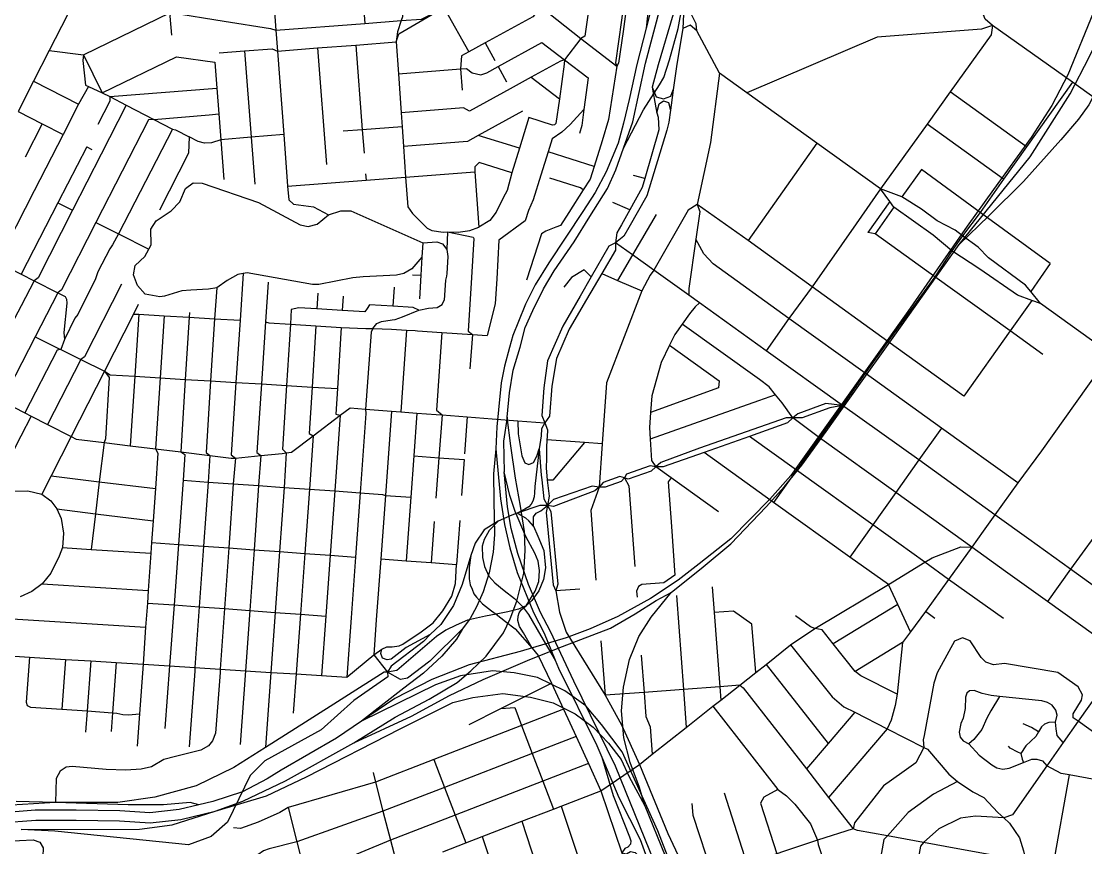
# Model space of a CAD drawing. Extents: x 0 to 264, y 89 to 356.
# Drawn here: x 159.92 to 202.05, y 138.92 to 171.61 of the extents above; entities that cross this region are included whole.
import ezdxf

# ---------------------------------------------------------------- set-up
doc = ezdxf.new("R2010")
doc.units = 0
doc.layers.get('0').update_dxf_attribs({"linetype": 'CONTINUOUS'})

msp = doc.modelspace()

# ---------------------------------------------------------------- linework, layer by layer
at = {"color": 4}
for points in [[(172.917335, 215.234133), (173.007734, 214.050121), (173.206173, 211.450592), (173.407917, 208.806963), (173.60966, 206.158925), (173.8092, 203.546162), (173.997716, 200.947734), (174.203871, 198.345998), (174.396798, 195.84348), (174.532394, 195.703472), (174.669097, 195.550234), (174.907222, 192.443585), (175.15527, 189.181494), (175.403315, 185.910581), (175.651363, 182.638567), (175.896103, 179.381988), (176.143048, 176.112178), (176.329357, 173.64053), (176.449522, 172.04421), (176.696466, 172.065151), (177.628019, 170.399377)], [(173.002222, 198.254496), (173.206173, 195.600947), (173.457526, 192.334444), (173.702266, 189.070147), (173.94921, 185.80034), (174.20277, 182.527222), (174.448611, 179.272847), (174.695556, 176.001937), (174.876353, 173.604149), (175.013056, 171.792855), (174.957935, 171.638516), (174.805797, 171.194236), (174.758395, 170.794053), (174.84659, 169.531772), (174.953524, 167.996085), (174.992109, 167.437153), (175.046129, 166.661042), (175.131016, 165.44947), (175.212595, 164.273176)], [(197.038516, 162.785998), (199.848611, 166.25204), (201.436111, 168.745738), (202.19348, 170.193231), (202.645478, 171.157855), (202.96849, 171.847978), (203.755625, 173.681319), (204.853644, 176.152968), (205.392734, 177.478092), (205.74, 178.718326), (206.017811, 180.151484), (206.124748, 181.273758), (206.066319, 182.60329), (205.929617, 183.76856), (205.592274, 185.238099), (204.935226, 187.398863), (204.731276, 188.661147), (204.516301, 190.506615)], [(183.755329, 166.593794), (184.126849, 167.637796), (184.628454, 169.950694), (185.228176, 172.234931), (185.743012, 174.349393), (186.34053, 176.75269), (186.950172, 179.11079), (187.128768, 179.982814), (187.288619, 180.823966), (187.407683, 182.778578)], [(187.053801, 182.039949), (186.947968, 180.708213), (186.782603, 179.659799), (186.452978, 178.430592), (186.234697, 177.618099), (185.666944, 175.35591), (185.047379, 172.895285), (184.647197, 171.339758)], [(204.21534, 177.086728), (204.414879, 176.711901), (204.074228, 176.127613), (203.535139, 175.540018), (203.195589, 174.918246), (203.026919, 174.358213), (202.831787, 172.811502), (202.744697, 171.903099), (202.73036, 170.854689), (202.733662, 170.090702), (202.663106, 169.511926), (202.487818, 168.907796), (202.171421, 168.301458), (201.761316, 167.740322), (201.062376, 166.925625), (199.582913, 165.270877), (198.214798, 163.913786), (197.038505, 162.785998)], [(213.627891, 160.599879), (213.549617, 160.840208), (211.769192, 162.125643), (211.412006, 162.137779), (210.558724, 162.704419), (207.533655, 164.880617), (204.538351, 167.035869), (202.426093, 168.555018), (201.523202, 169.204349), (198.358125, 171.45), (198.070391, 171.701356), (197.32625, 173.675808), (196.295478, 176.398812)], [(187.280903, 175.977683), (187.143099, 175.739558), (186.805756, 175.692153), (186.389035, 175.391188), (186.262256, 174.987701), (186.056103, 174.324035), (186.005391, 173.681319), (186.071535, 173.188534), (186.158629, 172.470851), (186.10902, 171.333143), (185.867588, 169.922032), (185.725373, 168.903385), (185.640486, 168.294843), (185.612913, 168.096407), (185.545676, 167.623465), (185.465201, 167.300453), (184.683575, 164.707536), (183.963688, 163.44856), (183.766353, 163.112317), (183.443341, 162.847734)], [(169.667369, 175.621597), (169.74454, 174.626103), (169.831631, 173.478472), (169.990381, 171.263688), (170.05322, 170.435764), (170.304576, 167.133984), (170.460018, 165.092284), (170.501908, 164.545478), (170.692631, 164.371294), (171.489686, 164.270972), (172.079488, 163.952369)], [(184.201813, 174.173004), (184.607508, 173.845581), (184.777284, 173.504931), (184.867683, 173.114671), (184.75303, 172.309897), (184.647197, 171.339758)], [(170.05322, 170.435764), (171.644028, 170.557032), (173.157665, 170.672785), (174.758395, 170.794053), (174.866433, 171.117065), (176.449522, 172.04421), (177.91796, 172.861111), (178.954244, 173.433272), (179.179141, 173.784949)], [(162.478429, 173.295468), (161.025417, 170.455607), (160.404748, 169.245139), (159.790694, 168.044591)], [(173.360512, 173.566667), (173.515954, 171.529375)], [(183.936129, 173.412328), (183.88652, 173.274522), (183.670442, 171.66277), (183.443341, 169.962822), (183.488542, 169.840453), (183.16553, 167.722683), (182.906458, 166.888143), (182.590062, 165.863984), (182.436824, 165.367891), (182.163421, 164.94125), (181.592361, 164.050486)], [(183.936129, 173.412328), (184.001173, 173.26901), (183.847935, 172.141224), (183.845677, 171.996806), (183.738743, 171.206363), (183.56015, 169.951798), (183.488491, 169.840453)], [(182.258228, 172.744254), (181.775365, 172.668187), (181.493143, 172.468647), (181.199894, 172.383758), (180.740183, 172.20296), (180.337796, 171.984678), (180.165815, 171.793958), (178.278454, 170.757675), (177.628019, 170.399383), (177.338081, 170.239532), (177.302803, 169.726901), (177.36454, 168.887953)], [(183.755329, 166.593794), (184.543567, 168.112942), (185.176363, 169.096312), (185.346137, 169.389558), (185.572135, 170.08519), (185.913889, 171.327631), (185.995468, 171.755373), (186.158629, 172.470851)], [(187.553202, 169.553819), (186.664645, 171.233925), (186.634879, 171.506224), (186.158629, 172.470851)], [(202.355537, 171.968143), (201.341301, 169.489879), (200.709609, 168.275), (199.894912, 167.013819), (198.400018, 164.958889), (197.353812, 163.508092), (195.005633, 160.130244), (192.386258, 156.448125), (190.374324, 153.641338), (189.543089, 152.709784), (188.007405, 151.136615), (186.755044, 150.144426), (185.914992, 149.496199), (184.824686, 148.771901), (183.537047, 148.070756), (182.442335, 147.571356), (181.484324, 147.21527), (179.662006, 146.686103), (177.644558, 146.153629), (176.162891, 145.566034), (174.698863, 144.821893), (173.378151, 143.924514), (172.390373, 143.252032), (170.207562, 141.98644), (169.645322, 141.649097), (168.669671, 141.12875), (167.496685, 140.745106), (166.939956, 140.610607), (166.166049, 140.423194), (165.006294, 140.30303), (163.817873, 140.377994), (162.091466, 140.398935), (160.471996, 140.400064), (159.02671, 140.289819)], [(162.375895, 170.290244), (165.827603, 171.961528), (167.949784, 171.619774), (169.775409, 171.326528), (169.990381, 171.263688), (173.515954, 171.529375), (174.957935, 171.638516), (175.757197, 171.698048), (176.449522, 172.04421)], [(165.827603, 171.961528), (165.801159, 171.810494), (165.866202, 171.066356)], [(180.798611, 171.939481), (182.069715, 170.934064), (183.488542, 169.840453)], [(182.33981, 171.852387), (182.229565, 171.017847), (182.069715, 170.934064), (181.418176, 170.087397), (181.26053, 170.037785), (180.105183, 169.407197), (179.266232, 168.943074), (177.654478, 168.057822), (177.416353, 168.186806), (174.953524, 167.996085)], [(185.722065, 171.887665), (185.123447, 169.892266), (184.891937, 169.003706), (185.034149, 168.187909), (185.08045, 167.98947), (185.121242, 167.818593), (185.151006, 167.313681), (184.597588, 165.394349), (184.496162, 165.042675), (184.001173, 164.156319), (183.671546, 163.564313), (183.489645, 163.24902), (183.443341, 162.847734), (183.442212, 162.563308), (182.895407, 161.633958), (182.286893, 160.60098), (181.608897, 159.426893), (181.097369, 158.268238), (180.92098, 157.182343), (180.821762, 155.996129), (180.638758, 155.730442)], [(184.647197, 171.339758), (184.278984, 169.90329), (183.979123, 168.517536), (183.752022, 167.583776), (183.544766, 166.790026), (183.066312, 165.658933), (182.627544, 164.844236), (182.141371, 164.08466), (180.795303, 162.059496), (180.265033, 161.181963), (179.880285, 160.415772), (179.593655, 159.736674), (179.380885, 159.175537), (179.236466, 158.708107), (179.045746, 157.969481), (178.909046, 157.308022), (178.804313, 156.244174), (178.737065, 155.573897), (178.695172, 154.699671)], [(186.664645, 171.233925), (186.392343, 171.458819), (186.10902, 171.333143)], [(198.358125, 171.45), (197.92928, 171.301173), (193.790756, 170.981466), (188.636893, 168.777708)], [(198.358125, 171.45), (198.306312, 171.075175), (196.686839, 168.819601), (195.772924, 167.54519), (193.934072, 164.98204), (192.961728, 163.592978), (191.22099, 161.103688), (190.305972, 159.859046), (189.397569, 158.580226)], [(173.157665, 170.672785), (173.413428, 167.316988), (173.483984, 166.393151)], [(174.84659, 169.531772), (177.302803, 169.726901), (177.534313, 169.747842), (177.760311, 169.573657), (178.110885, 169.499794), (178.33909, 169.576964), (178.787778, 169.82171), (180.523004, 170.775314), (181.418176, 170.087397), (182.353037, 169.369715), (182.179956, 168.125069), (182.104992, 167.494481), (182.007978, 167.171466)], [(178.278454, 170.757675), (178.655486, 170.064244)], [(161.025417, 170.455607), (162.375895, 170.290244), (162.350523, 170.06204), (162.456357, 169.086389), (162.578728, 169.031268), (163.12224, 168.784324), (163.41659, 168.629982), (164.063714, 168.294843), (165.16394, 167.72599), (165.899262, 167.345651), (166.016119, 167.320307), (166.562924, 167.040289)], [(162.375895, 170.290244), (163.12224, 168.784324)], [(167.750242, 170.357492), (168.758966, 170.436867), (169.843758, 170.522855), (170.05322, 170.435764)], [(168.758966, 170.436867), (169.018037, 167.023742), (169.159149, 165.16284)], [(171.644028, 170.557032), (171.995702, 165.941155)], [(163.12224, 168.784324), (166.060216, 170.207562), (167.57716, 169.98928)], [(167.57716, 169.98928), (167.655435, 168.961813), (167.731502, 167.950885), (167.809774, 166.921217), (167.928838, 165.348048)], [(178.787778, 169.82171), (179.117405, 169.215373)], [(181.418176, 170.087397), (181.409371, 169.911008), (181.217547, 168.546199), (181.07973, 167.56724), (181.027917, 167.509912)], [(180.105183, 169.407197), (181.217533, 168.546199)], [(187.553202, 169.553819), (187.197117, 166.820895), (186.672361, 164.365782), (186.774887, 164.081356), (186.620548, 162.996564), (186.342734, 161.04526), (186.33613, 160.775165)], [(200.262022, 160.443333), (199.881685, 160.91848), (199.674426, 161.176451), (198.201579, 162.257935), (197.791476, 162.671345), (197.179627, 163.126649), (196.89079, 163.342726), (196.175311, 163.715347), (195.545826, 164.175062), (194.768611, 164.673359), (193.934072, 164.98204), (191.407299, 166.793333), (188.636893, 168.777708), (187.553202, 169.553819)], [(162.578742, 169.031268), (162.187379, 168.330121), (161.568915, 167.137292), (160.425694, 164.90928), (158.98151, 162.087058), (158.675033, 161.460877), (158.48652, 161.091564), (158.023498, 160.190877), (157.563783, 159.29901), (156.792083, 157.801911)], [(160.404748, 169.245139), (162.187379, 168.330121)], [(163.41659, 168.629982), (167.655435, 168.961813)], [(184.891937, 169.003706), (185.051787, 168.623369), (185.335113, 168.550607), (185.622847, 168.650928), (185.725373, 168.903385)], [(201.523202, 169.204349), (199.708603, 166.645607), (198.802405, 165.365687), (197.871952, 164.05269), (197.179627, 163.126649), (196.75409, 162.532438), (196.084912, 161.500563), (194.212986, 158.948439), (193.32553, 157.694974), (192.418228, 156.416155), (191.513133, 155.137335), (190.60473, 153.856312), (189.691919, 152.5808)], [(163.41659, 168.629982), (163.418847, 168.454697), (162.944802, 167.526451)], [(199.708603, 166.645607), (196.686839, 168.819601)], [(164.063714, 168.294843), (163.07704, 166.360077), (161.941535, 164.134272), (160.578933, 161.463081), (160.427899, 161.349532), (159.910859, 160.360651), (159.522803, 159.60769), (158.988125, 158.569203), (158.223037, 157.06659)], [(182.179956, 168.125069), (181.644174, 167.524244), (181.312343, 167.232101), (180.93421, 166.960903)], [(185.08045, 167.98947), (185.164236, 168.349967), (185.339522, 168.466824), (185.531345, 168.396268), (185.612924, 168.096407)], [(165.16394, 167.72599), (164.946762, 167.717185), (162.874192, 163.656933), (161.509383, 160.984627), (161.359452, 160.873282), (160.466484, 159.134748), (159.161206, 156.584828)], [(159.790694, 168.044591), (160.745399, 167.557317), (161.568915, 167.137292)], [(165.16394, 167.72599), (167.348958, 167.917814), (167.731502, 167.950885)], [(179.751301, 168.050106), (177.998436, 167.092091), (177.579514, 166.861685), (175.046129, 166.661042)], [(180.011476, 167.802058), (179.63224, 166.595998), (179.332379, 165.615939), (179.150478, 164.921407), (178.99724, 164.629262), (178.71171, 164.058202), (178.46697, 163.72527), (178.033714, 163.463994)], [(181.027917, 167.509912), (180.939722, 167.508784), (180.011476, 167.802029)], [(160.745399, 167.557317), (160.064097, 166.241016)], [(165.899262, 167.345651), (163.770468, 163.198308), (163.532343, 162.766155), (163.424306, 162.609609), (162.95026, 161.695694), (162.85545, 161.418984), (162.160921, 160.013385), (162.038549, 159.867865), (161.621831, 159.02671)], [(174.992109, 167.437153), (173.413428, 167.316988), (172.659367, 167.25966)], [(198.802405, 165.365687), (195.772924, 167.54519)], [(166.562924, 167.040278), (166.535379, 166.39205), (165.385544, 164.141988)], [(167.809774, 166.921217), (167.441561, 166.807665), (167.174774, 166.785623), (166.912394, 166.86169), (166.562924, 167.040283)], [(170.304576, 167.133984), (169.018037, 167.023742), (167.809774, 166.921217)], [(179.63224, 166.595998), (177.998436, 167.092091)], [(180.93421, 166.960903), (180.772153, 166.444967), (180.482215, 165.520026), (180.175738, 164.544375), (179.993838, 164.123246), (179.864853, 163.719758), (178.819748, 162.956875)], [(162.512595, 166.650018), (161.363863, 164.429722), (159.917474, 161.608603)], [(162.512595, 166.650018), (162.714339, 166.546389)], [(179.149375, 155.949828), (179.248593, 156.911147), (179.388603, 157.809627), (179.659799, 158.724645), (179.868158, 159.50296), (180.162508, 160.174342), (180.58474, 161.034236), (181.010278, 161.739792), (181.804028, 162.892935), (182.420285, 163.886224), (183.125841, 164.997474), (183.449956, 165.733897), (183.755329, 166.593794)], [(182.590062, 165.863984), (180.772153, 166.444967)], [(191.407299, 166.793333), (188.686502, 162.934828)], [(179.332379, 165.615939), (178.038125, 166.02053), (177.867248, 165.860676), (177.873852, 165.660036)], [(170.460018, 165.092284), (173.564463, 165.330409), (175.131016, 165.44947), (177.873863, 165.660036)], [(177.873863, 165.660036), (178.033714, 163.463994)], [(195.546926, 165.744923), (194.768611, 164.673359)], [(200.650077, 162.031937), (197.871952, 164.05269), (195.546926, 165.744923)], [(165.398758, 160.714532), (164.81447, 160.817058), (164.520121, 161.16322), (164.354756, 161.584349), (164.418699, 161.944843), (164.812266, 162.30534), (165.053699, 162.770563), (165.048195, 163.389028), (165.249939, 163.716451), (165.850765, 164.117734), (166.194723, 164.469411), (166.419617, 164.991963), (166.716171, 165.221268), (167.082179, 165.206931), (169.310191, 164.438536), (170.952812, 163.558796), (171.267004, 163.499267), (171.629705, 163.580846), (172.079497, 163.952363), (172.564558, 164.116633), (172.961433, 164.11113), (175.80901, 162.845541)], [(173.54572, 165.578454), (173.56446, 165.330409)], [(182.163421, 164.94125), (182.049869, 165.025036), (180.842708, 165.406476)], [(184.597588, 165.394349), (184.155512, 165.510106)], [(212.055826, 151.981078), (209.177379, 154.045928), (206.014506, 156.315833), (203.031327, 158.455651), (200.262022, 160.443333), (199.912551, 160.571217), (199.34921, 160.778472), (197.86644, 161.810347), (196.75409, 162.532438), (196.013256, 163.15421), (194.455519, 164.261049), (194.297873, 164.480435), (193.934072, 164.98204)], [(161.363863, 164.429722), (161.941535, 164.134272)], [(186.672361, 164.365782), (186.311867, 164.144192), (184.954774, 161.765147), (184.809254, 161.574426), (184.480728, 160.942734), (183.086155, 157.305815), (182.91197, 154.890391), (182.789601, 153.187135)], [(184.001173, 164.156319), (183.328688, 164.444053)], [(197.227032, 156.775548), (194.212986, 158.948439), (191.22099, 161.103688), (188.686502, 162.934828), (186.672361, 164.365782)], [(194.297873, 164.480435), (193.43026, 163.256736)], [(175.212595, 164.273176), (175.3967, 164.014105), (175.98981, 163.434228), (176.170607, 163.335008), (176.618194, 163.264452), (176.790172, 163.27989), (177.214609, 163.275484), (177.676528, 163.33722), (178.033714, 163.464)], [(181.592361, 164.050486), (181.26053, 163.533447), (181.07091, 163.461787), (180.686162, 163.305244), (180.514185, 163.197204), (179.919974, 161.369375)], [(185.044072, 163.970008), (184.111415, 162.36928), (183.523819, 161.359452)], [(194.455519, 164.261049), (193.723506, 163.203819)], [(162.874192, 163.656919), (163.770468, 163.198308), (164.966605, 162.602994)], [(176.790172, 163.279887), (176.762599, 162.585355), (176.801199, 162.307544), (176.768125, 161.637266), (176.742781, 161.523717), (176.708593, 161.37599), (176.653472, 160.583341)], [(176.790172, 163.279887), (177.802204, 163.07704), (177.830867, 163.014203), (177.734956, 161.475208), (177.603768, 159.350826), (177.779053, 159.225147)], [(200.353524, 158.434704), (199.059269, 159.365157), (196.084912, 161.500563), (193.723506, 163.203819), (193.43026, 163.256736)], [(157.206597, 162.994357), (158.98151, 162.087058), (159.917474, 161.608603), (160.427899, 161.349532), (161.359452, 160.873282), (161.64829, 160.722248), (161.70231, 160.62303), (161.718848, 160.463176), (161.605299, 159.306728), (161.621837, 159.02671), (161.488436, 158.624324)], [(175.80901, 162.84553), (175.775936, 162.277778), (175.734046, 161.562299), (175.675617, 160.627438)], [(175.80901, 162.84553), (176.363534, 162.889627), (176.589532, 162.806944), (176.762613, 162.585355)], [(178.819748, 162.956875), (178.734861, 161.427803), (178.674228, 160.43341), (178.358933, 159.18546)], [(183.443341, 162.847734), (183.179861, 162.713238), (182.480921, 161.501667), (182.043256, 160.743194), (181.357544, 159.555877), (180.74349, 158.174532), (180.595764, 157.110687), (180.519697, 156.014869), (180.638758, 155.730442), (180.747899, 155.451528), (180.728058, 155.175921), (180.721454, 155.052449), (180.706003, 154.752588), (180.7016, 154.320435), (180.691666, 153.947814), (180.740174, 153.461641), (180.817353, 152.824437), (180.747899, 152.460633)], [(214.487785, 140.538951), (213.524262, 141.229072), (210.514627, 143.409678), (207.506093, 145.583673), (206.942752, 145.989367), (204.487639, 147.753256), (201.452647, 149.933863), (199.794591, 151.128897), (198.460651, 152.090216), (195.448812, 154.259799), (192.418228, 156.416155), (189.397569, 158.580226), (186.763863, 160.467588), (186.336119, 160.775165), (184.954774, 161.765147), (184.111415, 162.36928), (183.443341, 162.847734)], [(185.64159, 149.011129), (186.913794, 150.030877), (188.008506, 150.93928), (189.400877, 152.397796), (190.132891, 153.209185), (190.813089, 154.053647), (191.782127, 155.386484), (193.075278, 157.205494), (194.297873, 158.919774), (194.431268, 159.101674), (197.038516, 162.785998)], [(199.370157, 153.355808), (196.346188, 155.52098), (193.32553, 157.694974), (190.305972, 159.859046), (187.299645, 162.014298), (186.93474, 162.416685), (186.620548, 162.996564)], [(175.775936, 162.277778), (175.380165, 161.815859), (175.061561, 161.637266), (174.769419, 161.572222), (173.454218, 161.498359), (173.044115, 161.464185), (171.693637, 161.198498), (171.443385, 161.199627), (168.857083, 161.661546), (168.696129, 161.633972), (168.492178, 161.598681), (168.060026, 161.358351), (167.659843, 161.072822)], [(200.650077, 162.031937), (199.881685, 160.91848)], [(168.696129, 161.633958), (168.575965, 159.787387), (168.416111, 157.324558), (168.229799, 154.457135), (168.394061, 154.331458), (168.30697, 153.313915), (168.129478, 150.775018), (167.958603, 148.375026), (167.787726, 145.982752), (167.79433, 145.847153), (167.610226, 143.453776), (167.480138, 143.146199), (167.323595, 142.952171), (167.028142, 142.77027), (166.023829, 142.528838), (165.553091, 142.404262), (165.073533, 142.11322), (164.667839, 142.026129), (164.057093, 141.987544), (163.271059, 142.01841), (161.927196, 142.125347), (161.696789, 142.103306), (161.449845, 141.951168), (161.297707, 141.662333), (161.276767, 140.702115)], [(175.398907, 161.577734), (175.734046, 161.562296)], [(182.480921, 161.501667), (182.202006, 161.776173), (181.692683, 161.481824), (181.38731, 161.089357)], [(182.895435, 161.633958), (183.523819, 161.359452), (184.480728, 160.942734)], [(209.651422, 161.431111), (208.739715, 160.148984), (207.832412, 158.873472), (206.928421, 157.601268), (206.014506, 156.315833), (205.106103, 155.039218), (204.197701, 153.761502), (203.273863, 152.451813), (202.372076, 151.204967), (201.452647, 149.933863), (200.53322, 148.663863)], [(163.889532, 161.213933), (162.416685, 158.339897), (162.275574, 158.226345), (160.953758, 155.663194)], [(167.659843, 161.072822), (167.3225, 161.021008), (166.630172, 160.9725), (166.277394, 160.954861), (165.580658, 160.735478), (165.398758, 160.714538)], [(167.659843, 161.072822), (167.562829, 159.843611), (167.409591, 157.386294), (167.233202, 154.555252), (167.38534, 154.436188), (167.319192, 153.38447), (167.136188, 150.846674), (166.960903, 148.447785), (166.786718, 146.045592), (166.79002, 145.905581), (166.565126, 142.910278)], [(169.692726, 161.294411), (169.58579, 159.72455), (169.420424, 157.262822), (169.235216, 154.551944), (169.397274, 154.43178), (169.311283, 153.243359), (169.130486, 150.703359), (168.958506, 148.301162), (168.79204, 145.918812), (168.577065, 143.000676)], [(174.677917, 161.092665), (174.630512, 160.3375)], [(171.658359, 160.856744), (171.619774, 160.239383)], [(172.653853, 160.732171), (172.619678, 160.175442)], [(173.827942, 159.464375), (173.984488, 159.658403), (174.181824, 159.738881), (174.597438, 159.802822), (174.713194, 159.82046), (175.008644, 159.920782), (175.648056, 160.179853), (176.0317, 160.258125), (176.382274, 160.283469), (176.578506, 160.410248), (176.653472, 160.58333)], [(199.912551, 160.571217), (199.059269, 159.365157), (197.227032, 156.775548)], [(164.549887, 160.408056), (164.358063, 160.031024), (163.207127, 157.766633), (161.891926, 155.180329), (161.102588, 153.62921), (160.732171, 152.902708)], [(170.605537, 160.212924), (170.568056, 159.625329), (170.417022, 157.202189), (170.260478, 154.68644), (170.408202, 154.53651), (170.326623, 153.171703), (170.141415, 150.630599), (169.969437, 148.227299), (169.79966, 145.854869), (169.581381, 142.887127)], [(175.648056, 160.179853), (175.427569, 160.286787), (174.630512, 160.3375), (173.705574, 160.395928), (173.607456, 160.252613), (173.510442, 160.117014), (172.619678, 160.175442), (171.619774, 160.239383), (170.902091, 160.279072), (170.605537, 160.212924)], [(186.763863, 160.467588), (186.591883, 160.316553), (186.365885, 160.032127), (186.078151, 159.62974), (185.781597, 159.215226), (185.57875, 158.792994), (185.252431, 158.113897), (184.877603, 156.792083), (184.830201, 156.129522), (184.788308, 155.540826), (184.815881, 155.082215), (184.868783, 154.238856), (185.033048, 153.986397)], [(164.568629, 160.018897), (164.407672, 157.569298), (164.226875, 154.820939)], [(164.358063, 160.031024), (164.568629, 160.018888), (165.572942, 159.960468), (166.564028, 159.90204), (167.562829, 159.843611), (168.575965, 159.787387)], [(165.572942, 159.960468), (165.411988, 157.507562), (165.227881, 154.699671), (165.320486, 154.528794), (165.228984, 153.123194), (165.137482, 151.853194), (165.076849, 150.994401), (165.047083, 150.564452), (164.942353, 149.092708), (164.908176, 148.597716), (164.839825, 147.638603), (164.736199, 146.175676), (164.593984, 144.214452), (164.501381, 142.93894)], [(166.576155, 160.096067), (166.564019, 159.90204), (166.409686, 157.446926), (166.228889, 154.577299), (166.387639, 154.469262), (166.323699, 153.455026), (166.139591, 150.918333), (165.964306, 148.520548), (165.78902, 146.108428), (165.604912, 143.63678)], [(169.58579, 159.72455), (169.712569, 159.681553), (170.568056, 159.625329), (171.577881, 159.560285), (172.578889, 159.497449), (173.560051, 159.45776), (173.827942, 159.464364), (174.575391, 159.436802), (175.168498, 159.397127), (175.51466, 159.373985), (175.597343, 159.368482), (176.565278, 159.304522), (177.779053, 159.225147), (178.358933, 159.18546)], [(171.577881, 159.560285), (171.426849, 157.140453), (171.312197, 155.303801), (171.466535, 155.208994), (171.32322, 153.101147), (171.142423, 150.55894), (170.970442, 148.15454), (170.801769, 145.792032), (170.680504, 144.24091)], [(172.578889, 159.497449), (172.427855, 157.079817), (172.365018, 156.071093), (172.541407, 156.023688), (172.325329, 153.030592), (172.141224, 150.487284), (171.971451, 148.08178), (171.804982, 145.728092)], [(173.827942, 159.464375), (173.765103, 159.318856), (173.544617, 156.270633), (173.556752, 156.098655), (173.330754, 152.958933), (173.143333, 150.415625), (172.97356, 148.007917), (172.808194, 145.665252)], [(175.168498, 159.397127), (174.940296, 156.163699)], [(176.565278, 159.304522), (176.351407, 156.225435), (176.576301, 156.039123), (176.450625, 154.342482), (176.332665, 152.751674)], [(227.185581, 129.546615), (224.706214, 131.32704), (224.228863, 131.668794), (221.688863, 133.492215), (218.673714, 135.655183), (215.676206, 137.807127), (212.640113, 139.98553), (209.621659, 142.152909), (206.499576, 144.38974), (203.579236, 146.481049), (200.53322, 148.663863), (198.879576, 149.847873), (197.53902, 150.806988), (194.529383, 152.969956), (191.513133, 155.137335), (190.458107, 155.920062), (190.032569, 156.524192), (189.777909, 156.839488), (189.523246, 157.156988), (189.145113, 157.43921), (186.078151, 159.62974)], [(160.466484, 159.134748), (161.367171, 158.684956), (161.488436, 158.624324), (162.275574, 158.226345), (163.207127, 157.766633), (163.438637, 157.628827), (164.407672, 157.569298), (165.411988, 157.507562), (166.409686, 157.446926), (167.409591, 157.386294), (168.416111, 157.324558), (169.420424, 157.262822)], [(177.779053, 159.225147), (177.678732, 157.859236)], [(155.017171, 158.714722), (156.792083, 157.801911), (158.223037, 157.06659), (159.161206, 156.584828), (160.057482, 156.12401)], [(161.488436, 158.624324), (161.335201, 158.607785), (160.057482, 156.12401)], [(185.57875, 158.792994), (187.548794, 157.386294), (187.51572, 157.106276), (184.830201, 156.129522)], [(203.031327, 158.455651), (200.307222, 154.618092), (199.370157, 153.355808), (198.460651, 152.090216), (197.997631, 151.444192), (197.53902, 150.806988), (196.625103, 149.533681), (195.707881, 148.269192), (195.118081, 147.454496), (194.803889, 147.032266), (192.920936, 145.889046)], [(163.207127, 157.766633), (163.392335, 157.514174), (163.24902, 155.09875), (163.192796, 154.948819), (163.003176, 153.395494), (162.852145, 152.132109), (162.679061, 150.71659)], [(169.420424, 157.262822), (170.417022, 157.202189), (171.426849, 157.140453), (172.427855, 157.079817)], [(189.777909, 156.839488), (189.093297, 156.596952), (184.815867, 155.082215)], [(192.418228, 156.416155), (191.771103, 156.496633), (190.659853, 156.088732), (190.458107, 155.920062), (190.251952, 155.727135), (188.749339, 155.189149), (186.942456, 154.554149), (185.330702, 153.986397), (185.033048, 153.986397)], [(192.418228, 156.416155), (191.917726, 156.313629), (190.829627, 155.92447), (190.458107, 155.920067)], [(160.306631, 155.995026), (159.899835, 155.200175), (158.693776, 152.84428), (158.508567, 152.379053)], [(160.057482, 156.12401), (160.306631, 155.995026), (160.953758, 155.663194), (161.891926, 155.180329), (162.092569, 155.082215), (163.192796, 154.948819), (164.226875, 154.820939), (165.227881, 154.699671), (166.228889, 154.577299), (167.38534, 154.436188), (168.22098, 154.333662), (168.394061, 154.331405), (169.397274, 154.43178), (170.249452, 154.516667), (170.408202, 154.536507), (170.612153, 154.56848), (171.466535, 155.208994), (172.541407, 156.023688), (172.934974, 156.316937), (173.544617, 156.270633), (174.573187, 156.192361), (174.940296, 156.163699), (175.573089, 156.11519), (176.340381, 156.056762), (176.576301, 156.039123), (177.561875, 155.964159), (178.562881, 155.886988), (179.567197, 155.810921), (180.638758, 155.730442)], [(173.084905, 143.067924), (174.714298, 144.088776), (176.065877, 144.793231), (177.176024, 145.454689), (177.709601, 145.916605), (178.315936, 146.493176), (178.999444, 147.419218), (179.264028, 147.971535), (179.534123, 148.674887), (179.804218, 149.77401), (179.864853, 150.678004), (179.841711, 151.423246), (179.671938, 152.434174), (179.483422, 153.539912), (179.291601, 154.812119), (179.149386, 155.949828)], [(174.573187, 156.192361), (174.338367, 152.848688), (174.145442, 150.342865), (173.96795, 147.935157), (173.875347, 146.549401), (174.418845, 145.858176)], [(175.573089, 156.11519), (175.449617, 154.415244), (175.33276, 152.78144), (175.149756, 150.271206)], [(177.561875, 155.964159), (177.458246, 154.493516)], [(179.149375, 155.949828), (179.003853, 154.996224), (179.035826, 153.792369)], [(190.458107, 155.920062), (190.192423, 155.917804), (186.763863, 154.723874), (185.228176, 154.158326), (185.033048, 153.986346), (184.845633, 153.808907), (183.940537, 153.494715), (183.788403, 153.547631)], [(179.567197, 155.810921), (179.588137, 155.288369), (179.731453, 154.42296), (179.843901, 154.141842), (180.002651, 154.077899), (180.18896, 154.158377), (180.322355, 154.413037), (180.419369, 154.69526)], [(180.638758, 155.730442), (180.515285, 155.495625), (180.491043, 155.215607), (180.419383, 154.69526)], [(196.346188, 155.52098), (195.448812, 154.259799)], [(198.792482, 147.981458), (196.625103, 149.533681), (195.681422, 150.210574), (193.619879, 151.691137), (190.60473, 153.856312), (188.749339, 155.189149)], [(178.695172, 154.699671), (178.612492, 153.707482), (178.620197, 152.640329), (178.64777, 151.306389), (178.592647, 150.616268), (178.438308, 149.794956), (178.200183, 149.039792), (177.931188, 148.442274), (177.679835, 147.982562), (177.385486, 147.579072)], [(178.695172, 154.699671), (178.883688, 152.718603), (179.046849, 151.699956), (179.255208, 150.777222), (179.550658, 149.808187), (180.191173, 148.220687), (180.610095, 147.404887), (181.055478, 146.332222)], [(180.419375, 154.69526), (180.251806, 153.208081), (180.235267, 152.957829), (180.22093, 152.80349), (180.163605, 152.63151), (180.099665, 152.506937), (180.001548, 152.408819), (179.850514, 152.312909), (179.541833, 152.149748)], [(180.419375, 154.69526), (180.492135, 153.661181), (180.516378, 153.466049), (180.604583, 152.723012), (180.747899, 152.460633), (180.872474, 152.215895), (181.155797, 149.346268), (181.081937, 149.076173)], [(182.91197, 154.890391), (182.208619, 154.942204), (180.72144, 155.052449)], [(182.208619, 154.942204), (180.956258, 153.45723), (180.740183, 153.461633)], [(175.449617, 154.415244), (176.450625, 154.342482), (177.442811, 154.269722)], [(177.442811, 154.269722), (177.342492, 152.853099)], [(195.118081, 147.454496), (194.613169, 148.538187), (194.242752, 149.330833), (192.711476, 150.415625), (189.691919, 152.5808), (186.942456, 154.554149)], [(195.448812, 154.259799), (194.529383, 152.969956), (193.619879, 151.691137), (192.711476, 150.415625)], [(179.902335, 148.490782), (180.257317, 149.06625), (180.40284, 149.453202), (180.425982, 149.889766), (180.378577, 150.252467), (180.246285, 150.56776), (179.885789, 151.233629), (179.462455, 152.215895), (179.251892, 152.845383), (179.035817, 153.792369)], [(189.494583, 125.481952), (188.938958, 127.522551), (188.24553, 129.759383), (188.07796, 130.274218), (187.627065, 131.833056), (187.282006, 133.004938), (186.988758, 133.840581), (186.389035, 135.35973), (185.560008, 136.910851), (183.438933, 142.139678), (181.790797, 145.50099), (180.861451, 147.473238), (180.475599, 148.21848), (179.994938, 149.325322), (179.574912, 150.553428), (179.310329, 151.546718), (179.167014, 152.4), (179.035826, 153.792369)], [(185.033048, 153.986397), (184.804843, 154.026085), (183.874393, 153.696458), (183.788403, 153.547631), (183.669339, 153.399905), (183.026623, 153.176111), (182.789601, 153.187146)], [(187.520131, 152.208176), (185.640486, 153.55204), (185.033048, 153.986397)], [(209.177379, 154.045928), (208.910589, 153.967657), (208.128966, 152.870738), (207.221667, 151.595226), (206.306649, 150.297665), (205.401553, 149.03428), (204.487639, 147.753256), (203.579236, 146.481049), (202.667526, 145.204437), (201.756919, 143.927822), (201.160504, 143.080051), (200.506762, 142.151806), (199.152978, 140.218143), (198.813428, 140.095772)], [(161.102588, 153.62921), (163.003176, 153.395494), (165.228984, 153.123194)], [(166.323699, 153.455026), (167.319192, 153.38447), (168.30697, 153.313915), (169.311283, 153.243359), (170.326623, 153.171703), (171.32322, 153.101147), (172.325329, 153.030592), (173.330746, 152.958933), (174.219306, 152.896093), (174.338367, 152.848688), (175.33276, 152.78144)], [(183.788403, 153.547631), (183.607603, 153.604956), (182.94394, 153.362423), (182.789601, 153.187135), (182.615417, 153.031692), (180.981615, 152.414331), (180.747899, 152.460633)], [(183.788403, 153.547631), (183.960381, 153.232335), (184.198506, 150.048516)], [(185.640486, 153.55204), (185.517014, 153.389982), (185.649306, 151.621685), (185.792621, 149.705661)], [(159.637456, 153.020669), (160.177647, 153.037207), (160.732171, 152.902711), (161.083845, 152.643637), (161.317562, 152.319522), (161.498359, 151.946901), (161.586553, 151.355998), (161.54356, 150.790453), (161.421188, 150.450903), (161.088256, 149.777317), (160.747603, 149.361703), (160.330885, 149.050815), (159.866762, 148.845764)], [(182.789601, 153.187135), (182.518403, 153.221312), (180.989331, 152.687734), (180.747899, 152.460633), (180.438117, 152.460633), (179.541839, 152.149748), (179.329072, 152.075885), (178.787778, 151.831147), (178.237665, 151.487189), (177.882683, 150.965738), (177.712909, 150.482873), (177.648966, 150.005522), (177.640161, 149.749758), (177.644563, 149.559035), (177.688661, 149.317606), (177.766932, 149.142317), (177.827567, 148.962621), (177.936706, 148.828125), (178.170422, 148.563542), (178.53202, 148.292343), (178.715024, 148.157847)], [(182.789601, 153.187135), (182.45777, 152.261093), (182.663922, 149.496199)], [(161.317562, 152.319522), (162.852145, 152.132109), (165.137482, 151.853194)], [(180.196685, 151.643732), (180.012577, 151.85099), (179.888004, 151.953516), (179.671926, 152.072577), (179.541839, 152.149748)], [(180.196685, 151.643732), (180.197814, 152.008637), (180.303647, 152.14644), (180.485548, 152.242353), (180.747927, 152.460633)], [(180.747899, 152.460633), (180.68947, 152.181718), (180.972796, 149.312091), (181.081937, 149.076173), (181.21974, 148.235018), (181.484324, 147.44678), (183.035442, 144.947569), (183.679262, 143.781199), (184.388125, 142.213542), (185.511502, 139.480617), (186.417701, 137.535928), (187.029547, 135.991425), (187.465008, 134.879072), (188.342544, 132.315921), (188.510113, 131.677613), (188.881631, 129.993099), (188.96652, 129.606147), (189.534269, 127.035278), (189.999496, 125.140201), (190.643315, 123.154722), (191.29375, 121.147197), (192.031276, 118.868472), (192.184514, 118.684367), (192.556034, 117.649185)], [(176.263213, 151.825633), (176.143048, 150.19955)], [(177.273037, 151.868629), (177.149565, 150.126787)], [(178.787778, 151.831147), (178.442716, 151.470651), (178.236561, 151.106849), (178.159393, 150.846674), (178.169299, 150.397986), (178.251982, 150.0408), (178.429474, 149.664869), (178.660984, 149.392569), (179.0314, 149.090504), (179.447018, 148.777412), (179.754595, 148.455504), (180.000436, 148.144619), (180.483301, 147.296849), (181.055464, 146.332222)], [(180.196685, 151.643732), (180.363151, 151.240244), (180.597968, 150.679105), (180.665216, 149.991188), (180.588048, 149.527065), (180.405044, 149.086093), (180.125026, 148.693629), (179.902335, 148.490782)], [(165.076849, 150.994401), (166.139591, 150.918333), (167.136188, 150.846674), (168.129478, 150.775018), (169.130486, 150.703359), (170.141415, 150.630599), (171.142423, 150.55894), (172.141224, 150.487284), (173.143333, 150.415625)], [(177.712909, 150.482873), (177.363436, 149.334141), (177.022785, 148.49519), (176.527796, 147.747744), (176.10777, 147.357482), (175.836572, 147.074159), (174.56106, 146.099609), (174.418845, 145.858176), (174.423248, 145.671867), (173.081589, 144.744722), (171.784027, 143.575044), (169.554914, 142.354653), (168.973932, 141.771466), (168.077656, 139.923794), (167.437144, 139.362657), (166.53315, 139.031926), (161.244791, 139.57322), (159.916362, 139.634956)], [(161.54356, 150.790453), (162.679061, 150.71659), (165.047083, 150.564452)], [(176.600556, 138.755216), (177.511162, 139.107994), (178.167109, 139.360453), (179.733662, 139.96348), (180.986024, 140.445244), (181.290296, 140.564306), (182.853542, 141.171744), (184.388125, 142.213542), (184.893037, 142.612621), (186.242412, 143.677569), (187.297438, 144.511008), (187.606119, 144.753542), (188.354671, 145.344444), (188.990772, 145.846049), (189.396466, 146.16796), (190.372117, 146.937456), (191.333436, 147.590095), (194.242752, 149.330833), (195.681422, 150.210574), (195.97026, 150.388063), (197.105764, 150.824627), (197.53902, 150.806988)], [(159.243889, 146.521842), (160.24159, 146.459002), (161.665928, 146.369704), (162.675756, 146.305764), (163.677865, 146.241824), (164.736199, 146.175676), (165.78902, 146.108428), (166.786718, 146.045592), (167.787726, 145.982752), (168.79204, 145.918812), (169.79966, 145.854869), (170.801769, 145.792032), (171.804982, 145.728092), (172.808194, 145.665252), (173.875347, 146.549401), (174.193951, 146.778706), (174.392387, 146.871312), (174.598542, 146.869054), (174.874149, 146.904332), (175.025183, 146.972683), (175.748377, 147.464368), (176.226831, 147.811634), (176.60276, 148.290088), (176.953333, 148.874376), (177.108776, 149.371572), (177.149565, 150.126737)], [(174.145442, 150.342865), (175.149756, 150.271206), (176.143048, 150.19955), (177.149565, 150.126787)], [(185.792621, 149.705661), (185.354956, 149.395877), (184.487343, 149.330833), (184.347335, 149.24705)], [(160.747603, 149.361703), (164.942353, 149.092708)], [(184.347335, 149.24705), (184.271268, 149.070661), (184.290008, 148.828125)], [(187.27098, 149.244843), (187.347047, 148.223994), (187.566433, 145.286016), (187.606119, 144.753542)], [(173.084905, 143.067924), (175.368037, 144.121849), (176.868447, 144.940954), (178.20349, 145.570442), (180.041242, 146.359784), (181.341006, 146.874619), (183.236085, 147.608838), (184.217248, 148.173282), (185.04848, 148.698037), (185.64159, 149.011129)], [(182.021206, 149.146728), (181.081937, 149.076173)], [(184.598688, 140.575329), (184.393637, 141.299627), (184.017708, 142.287405), (183.772968, 143.259748), (183.677058, 144.329105), (183.750921, 145.270581), (183.99125, 146.365296), (184.366075, 147.274799), (184.856659, 148.036579), (185.64159, 149.011129)], [(185.852153, 148.898681), (186.129964, 145.177978), (186.242412, 143.677569)], [(164.908176, 148.597716), (165.964306, 148.520548), (166.960903, 148.447785), (167.958603, 148.375026), (168.958506, 148.301162), (169.969437, 148.227299), (170.970442, 148.15454), (171.971451, 148.08178)], [(179.902335, 148.490782), (179.596963, 148.349671), (179.181345, 148.248246), (178.715018, 148.157847)], [(180.143768, 146.813984), (179.803117, 147.413706), (179.635548, 147.674982), (179.569401, 147.907595), (179.58814, 148.071857), (179.62011, 148.212968), (179.706101, 148.334236), (179.902333, 148.490782)], [(194.613169, 148.538187), (192.056631, 146.987065)], [(159.342006, 147.990278), (164.839825, 147.638603)], [(178.715018, 148.157847), (178.289478, 148.075165), (177.582822, 147.91421), (177.129722, 147.725694), (176.725131, 147.523951), (176.355815, 147.274799), (175.977683, 146.953994), (174.789262, 145.93204), (174.418845, 145.858176)], [(178.715018, 148.157847), (179.082127, 147.862397), (179.461363, 147.579072), (180.143768, 146.813984)], [(188.990772, 145.846049), (188.834228, 147.76428), (188.115442, 148.276911), (187.347047, 148.223994)], [(194.587811, 144.997178), (193.153549, 145.713758), (192.920936, 145.889046), (192.056631, 146.987065), (191.621173, 147.54159), (191.333436, 147.590095), (191.162562, 147.657343), (190.56284, 148.088395)], [(196.081605, 147.981458), (195.707881, 148.269192)], [(177.385486, 147.579072), (177.145157, 147.168966), (176.557562, 146.493176), (175.839879, 145.821798), (175.064869, 145.22428), (173.378151, 143.924514)], [(177.385486, 147.579072), (176.087924, 146.291433), (175.202672, 145.628871), (174.930373, 145.570442), (174.418845, 145.858176)], [(176.10777, 147.357482), (175.157474, 146.839342), (174.555548, 146.378524), (174.40341, 146.345453), (174.213794, 146.412701), (174.145442, 146.600113), (174.193951, 146.778706)], [(182.859053, 147.100617), (183.035442, 144.947569)], [(201.756919, 143.927822), (201.55848, 144.052397), (201.556222, 144.216659), (201.891361, 144.761258), (201.928843, 144.967412), (201.748046, 145.2783), (200.944373, 145.853768), (198.839833, 146.207647), (198.399964, 146.155833), (198.097896, 146.261667), (197.916049, 146.444671), (197.478385, 147.10723), (197.173012, 147.22409), (196.861024, 147.090694), (196.325242, 146.126067)], [(180.143768, 146.813984), (180.38079, 146.527353), (180.901137, 145.424923), (181.226353, 144.738107), (181.386206, 144.397456), (181.878992, 143.313768), (182.365165, 142.243308), (182.853542, 141.171744), (183.695797, 138.717734), (184.30875, 136.841397), (184.492855, 136.268133), (185.288812, 133.811919), (186.106813, 131.360113), (186.899463, 128.908308), (187.710851, 126.46091), (188.504601, 124.011312), (188.581769, 123.775391), (189.306067, 121.553994), (189.614748, 120.608107), (190.085486, 119.178256), (190.175885, 118.90375), (190.422829, 118.17394), (190.72159, 116.605183)], [(190.372117, 146.937456), (192.01474, 144.891345), (192.483272, 144.492266), (192.912117, 144.275088), (194.196451, 143.623549), (195.64284, 142.887127), (195.786155, 142.809956), (196.630617, 141.823282), (196.973472, 141.531137), (197.577603, 141.129853), (198.016371, 140.903856), (198.573099, 140.315157), (198.813428, 140.095772), (199.039426, 139.89072), (199.427482, 139.313048), (199.592847, 138.800417), (199.677734, 138.384799)], [(194.803889, 147.032266), (194.587811, 144.997178), (194.508436, 144.541875), (194.354097, 143.968611), (194.196451, 143.623549), (191.875833, 140.910468)], [(160.24159, 146.459002), (160.107091, 144.673063), (160.144576, 144.546286)], [(161.665928, 146.369704), (161.518202, 144.395252)], [(162.675756, 146.305764), (162.52803, 144.329105), (162.46519, 143.490157)], [(163.677865, 146.241824), (163.529035, 144.257449), (163.472811, 143.51)], [(181.055478, 146.332222), (181.186667, 146.016926), (182.704715, 142.956579), (182.900947, 142.495764), (183.575633, 140.90606), (184.415687, 139.248004), (185.447562, 136.424678), (185.532449, 136.196476), (186.246824, 134.273838), (187.29303, 131.153958), (187.930234, 129.203758)], [(184.460885, 146.537274), (184.571129, 145.062222), (184.639478, 144.110826), (184.807047, 143.70072), (184.893037, 142.612621)], [(174.418845, 145.858176), (174.276631, 145.860434), (171.161162, 143.884879), (169.581381, 142.887178), (168.326813, 142.092274), (166.842942, 141.369079), (165.20473, 140.914879), (163.73409, 140.709828), (161.276769, 140.702123), (159.714627, 140.749514)], [(189.494583, 125.481952), (188.819894, 128.436466), (188.157335, 130.975365), (187.666754, 132.903516), (187.041674, 134.767726), (186.24572, 136.652883), (185.111319, 139.586451), (183.703516, 142.710738), (182.883308, 143.78671), (182.269254, 144.52534), (181.432508, 145.128369), (180.355435, 145.652022), (179.433801, 145.839437), (178.570599, 145.915504), (177.3017, 145.720373), (176.31723, 145.362083), (173.378151, 143.924514)], [(189.396466, 146.16796), (191.852683, 143.035954)], [(196.325242, 146.126067), (196.166492, 145.840537), (196.036407, 145.432639), (195.651659, 143.361173), (195.619686, 143.186988), (195.642828, 142.887127), (195.32534, 142.28079), (194.767508, 141.883915), (194.052032, 141.365772), (192.894478, 139.896232), (192.842665, 139.670234)], [(177.647865, 143.791119), (178.904635, 144.425018), (180.901137, 145.424923)], [(167.597006, 140.363662), (169.628783, 140.966692), (171.206363, 141.721857), (174.91053, 143.623549), (177.005147, 144.66204), (177.786769, 144.86599), (178.981806, 145.022536), (180.071006, 144.87591), (180.973897, 144.649912), (181.844817, 144.216659), (182.548169, 143.685285), (183.160018, 143.059105), (183.659419, 142.411981), (183.972508, 141.741703), (184.598688, 140.575329)], [(187.566433, 145.286016), (186.129964, 145.177978), (184.571129, 145.062222), (183.035442, 144.947569)], [(188.354671, 145.344444), (187.566433, 145.286016)], [(188.354671, 145.344444), (188.495782, 145.238611), (190.997197, 142.036049), (191.875833, 140.910468), (192.842665, 139.670234)], [(198.643655, 144.89796), (198.307412, 144.933238), (197.949123, 145.019228), (197.636034, 145.142701), (197.454131, 145.127263), (197.344992, 145.036865), (197.289869, 144.877011), (197.286567, 144.423912), (197.195067, 144.045779), (197.10577, 143.826394), (197.041829, 143.490154), (197.076004, 143.290615), (197.207192, 143.140684), (197.426577, 143.033747)], [(160.144576, 144.546286), (160.276867, 144.476831), (161.518202, 144.395252), (162.52803, 144.329105), (163.529035, 144.257449), (163.701016, 144.238709), (163.941345, 144.1891), (164.165139, 144.171461), (164.593984, 144.214455)], [(198.643655, 144.89796), (198.290877, 144.326901), (198.144254, 144.046883), (197.934792, 143.599298), (197.629419, 143.201319), (197.426572, 143.03375)], [(200.860643, 143.884828), (200.919072, 144.157127), (200.873871, 144.362178), (200.72394, 144.552899), (200.545347, 144.666451), (200.316042, 144.727083), (198.643655, 144.89796)], [(181.386206, 144.397456), (179.722639, 143.753637), (176.25329, 142.411981), (173.934879, 141.514601)], [(178.904635, 144.425018), (179.448133, 144.470216), (179.722639, 143.753637), (180.145972, 142.64349), (180.564894, 141.546572)], [(187.297438, 144.511008), (189.861692, 141.226867), (190.206754, 140.97), (190.536381, 140.639272), (191.153742, 139.863161), (191.437065, 139.210522)], [(192.912117, 144.275088), (191.852683, 143.035954), (190.997197, 142.036049)], [(200.184853, 143.498976), (199.909244, 143.674262), (199.577412, 143.818681)], [(200.860643, 143.884828), (200.598264, 143.876022), (200.414159, 143.805467), (200.300607, 143.696326), (200.184853, 143.498991)], [(201.160504, 143.080051), (200.92348, 143.356762), (200.876075, 143.620244), (200.860637, 143.884828)], [(210.821103, 137.428994), (207.797135, 139.587551), (205.605504, 141.158516), (201.756919, 143.927822)], [(181.878992, 143.313768), (180.145972, 142.64349), (176.675519, 141.302935), (174.23474, 140.365869), (170.826024, 139.156502), (169.728004, 138.876484), (169.499799, 138.792701), (169.050008, 138.476301), (168.709357, 138.314244), (167.627873, 138.07171), (166.962006, 137.782873), (166.419609, 137.41466), (165.678776, 136.776356), (165.265365, 136.694774), (164.84644, 136.639653), (164.460589, 136.669419), (164.121042, 136.730051), (160.617518, 137.069601)], [(200.184853, 143.498976), (200.074609, 143.312665), (199.677734, 142.943351), (199.48481, 142.641286)], [(167.597006, 140.363662), (168.689514, 140.760537), (170.377335, 141.566415), (173.084905, 143.067924)], [(197.426572, 143.03375), (197.83447, 142.577343), (198.333871, 142.19921), (198.535617, 142.080147), (198.775947, 142.031641), (199.016276, 142.060303), (199.587335, 142.288508)], [(199.48481, 142.641286), (199.359131, 142.691996), (199.060373, 142.861772), (198.990921, 142.930121)], [(182.900947, 142.495764), (183.343019, 140.986535), (183.995658, 139.347222), (184.049678, 139.184064), (184.027637, 139.053976), (183.92952, 138.937119), (183.807151, 138.881996), (183.695803, 138.717734), (183.869982, 138.681356), (184.029835, 138.765139), (184.21394, 138.734272), (184.379306, 138.58875), (185.532449, 136.196476)], [(199.48481, 142.641286), (199.536623, 142.417492), (199.587335, 142.288508)], [(199.587335, 142.288508), (199.916963, 142.419697), (200.122014, 142.424099), (200.340296, 142.357955), (200.506762, 142.1518)], [(182.365165, 142.243308), (180.564894, 141.546572), (177.094444, 140.202708), (174.535702, 139.211623), (171.165574, 137.820355)], [(176.25329, 142.411981), (176.675519, 141.302935), (177.094444, 140.202708), (177.511162, 139.107994)], [(204.253922, 141.273169), (202.825172, 141.533341), (201.396422, 141.794619), (201.08223, 141.851944), (200.506762, 142.151806)], [(173.845581, 141.889426), (173.934879, 141.514601), (174.23474, 140.365869), (174.535702, 139.211623), (174.811312, 138.156597), (174.934784, 138.108092)], [(201.396422, 141.794619), (200.744887, 138.191875)], [(173.934879, 141.514601), (170.484269, 140.504774), (170.146926, 140.306338), (169.292544, 139.923794), (168.5925, 139.675746), (168.317994, 139.703319)], [(180.564894, 141.546572), (180.986024, 140.445244)], [(189.861692, 141.226867), (189.311579, 140.921494), (189.17598, 140.681162), (189.829722, 138.678048)], [(196.973472, 141.531137), (196.028688, 141.030633), (195.022171, 140.315157), (194.199756, 139.3825), (194.057544, 139.243593), (193.573575, 136.528308)], [(187.745026, 141.082449), (188.637994, 138.283377)], [(152.237942, 138.96027), (153.295172, 138.967975), (155.105365, 139.15208), (159.078524, 139.897324), (160.487431, 140.005362), (162.089262, 140.004233), (163.802438, 139.983292), (165.01401, 139.907224), (166.232197, 140.032901), (167.597006, 140.363629)], [(161.276769, 140.702109), (159.529419, 140.606199), (158.161301, 140.406659), (154.84519, 139.660314), (153.720713, 139.513688), (152.250069, 139.354938)], [(159.916371, 139.634956), (164.599496, 139.647092), (165.886034, 139.827892), (167.597006, 140.363671)], [(166.939956, 140.610607), (166.598202, 140.703213), (165.542076, 140.612814), (164.149704, 140.615072), (161.276769, 140.702163)], [(170.484269, 140.504774), (170.826024, 139.156502), (171.165574, 137.820355), (171.507325, 136.473187)], [(181.290296, 140.564306), (182.080738, 138.184159), (182.882204, 135.735661)], [(184.598688, 140.575329), (185.403465, 138.597569), (185.923812, 137.09606), (186.348246, 135.243976), (186.978838, 132.797683), (187.930234, 129.203758)], [(186.466206, 140.663524), (186.502588, 140.210424), (187.280903, 137.82697)], [(179.733662, 139.96348), (180.485519, 137.657197), (181.285885, 135.207595), (182.087353, 132.751381)], [(198.813428, 140.095772), (197.688951, 140.171842), (197.101353, 140.09026), (196.239254, 139.65921), (195.630713, 139.121224), (195.510548, 138.982317), (195.021067, 136.268133)], [(204.595676, 137.502855), (203.604591, 137.680347), (202.793202, 137.825869), (202.17474, 137.936111), (201.343506, 138.084938), (200.744887, 138.191875), (199.893812, 138.345113), (199.677734, 138.384799), (196.987803, 138.87428), (195.630713, 139.121224), (194.199756, 139.3825), (193.024565, 139.596371), (192.842665, 139.670234), (191.437065, 139.210522), (190.083282, 138.761831), (189.829722, 138.678048), (188.637994, 138.283377), (187.280903, 137.82697), (186.417701, 137.535928)], [(156.773341, 138.406849), (158.079722, 138.864357), (159.306728, 139.179653), (160.39152, 139.234774), (160.646181, 139.131147), (160.785088, 138.907353), (160.765247, 138.570008), (160.617518, 137.069601), (160.355139, 134.412744), (160.435617, 134.244072), (160.593264, 133.759002), (161.382603, 131.344678), (162.184072, 128.891772), (162.987742, 126.431147), (163.790311, 123.971623), (164.585165, 121.53856), (165.284105, 119.464887)], [(178.167109, 139.360453), (178.896919, 137.132438), (179.698385, 134.68284), (180.503158, 132.226623), (181.305728, 129.775921), (182.103889, 127.324115), (182.910867, 124.878925), (183.693593, 122.487752)], [(191.437065, 139.210522), (191.456905, 139.048465), (192.145926, 136.972588), (192.124985, 136.787379)]]:
    msp.add_lwpolyline(points, dxfattribs=at)

doc.saveas('drawing.dxf')
